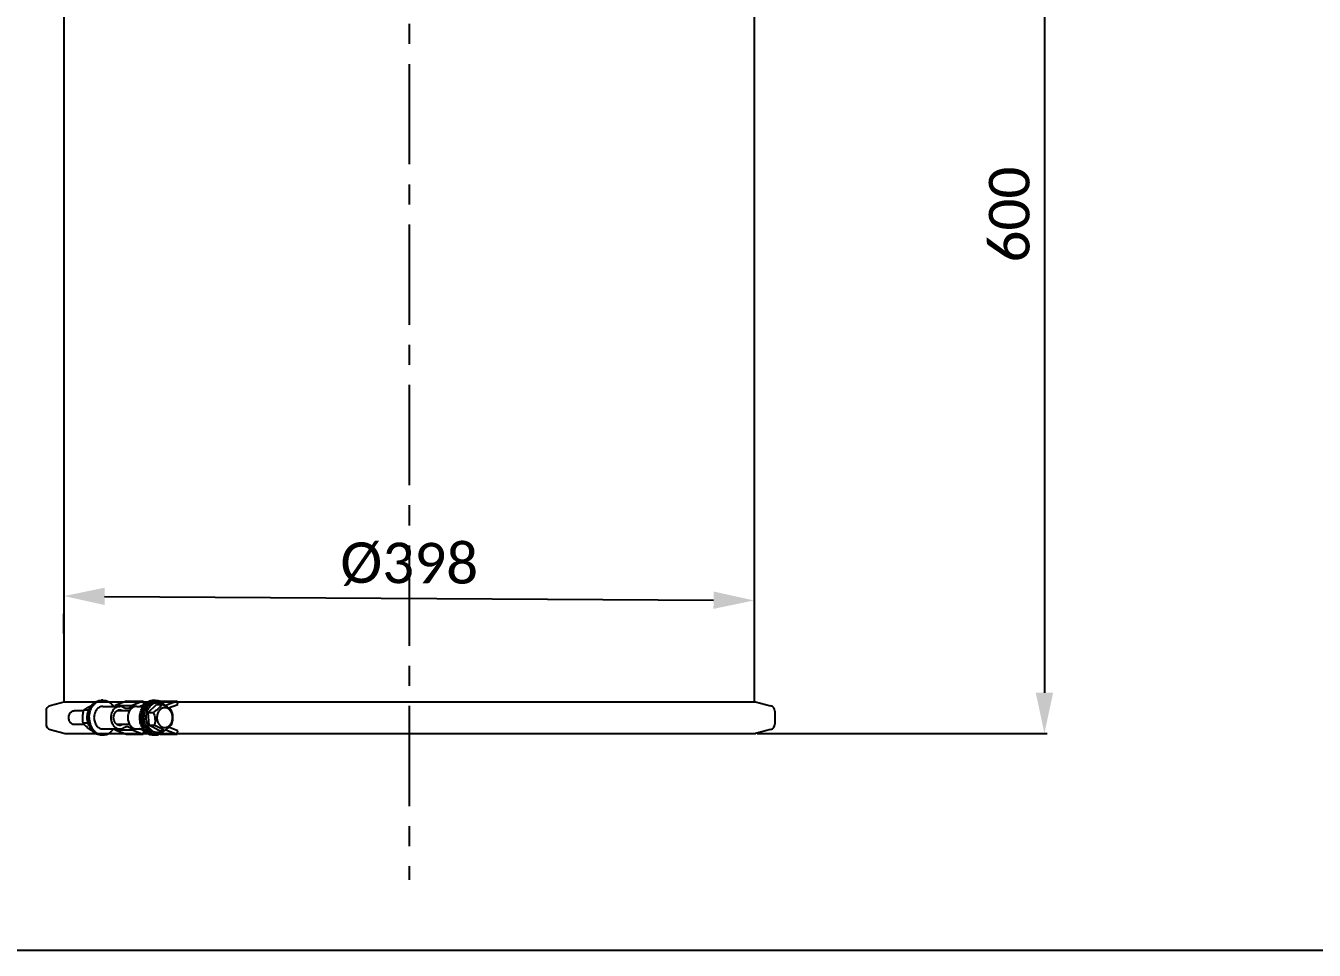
# Model space of a CAD drawing. Header units: millimetres. Extents: x 330 to 5284, y -2489 to 1657.
# Drawn here: x 754 to 1496, y -2483 to -1951 of the extents above; entities that cross this region are included whole.
import ezdxf

# ---------------------------------------------------------------- set-up
doc = ezdxf.new("R2010")
doc.units = ezdxf.units.MM
doc.header["$LTSCALE"] = 154
doc.header["$PDMODE"] = 3
doc.header["$PDSIZE"] = 8
doc.linetypes.add('CENTER', pattern=[0.6, 0.375, -0.075, 0.075, -0.075])
doc.layers.get('0').update_dxf_attribs({"linetype": 'CONTINUOUS'})
doc.layers.get('Defpoints').update_dxf_attribs({"linetype": 'CONTINUOUS'})
doc.layers.add('00_BUW_DATUM', color=7, linetype='CONTINUOUS')
doc.layers.add('02___PRT_ALL_AXES', color=7, linetype='CONTINUOUS')
doc.styles.get("Standard").update_dxf_attribs({"font": 'calibri.ttf'})
doc.dimstyles.new('DIMSTYLE_1', dxfattribs={"dimtxt": 23.333333, "dimasz": 23.333333, "dimexe": 1.5, "dimexo": 1, "dimgap": 0.875, "dimtad": 1, "dimdec": 0, "dimdsep": 46, "dimtxsty": 'Standard', "dimblk": '_FILLED', "dimblk1": '_FILLED', "dimblk2": '_FILLED', "dimcen": 0.09, "dimazin": 2, "dimtp": 0.01, "dimtm": 0.01, "dimtfac": 1, "dimtdec": 0, "dimtofl": 0, "dimtmove": 0, "dimatfit": 3, "dimldrblk": '_FILLED', "dimfxl": 1, "dimtolj": 1, "dimarcsym": 0})
doc.dimstyles.new('DIMSTYLE_5', dxfattribs={"dimtxt": 23.333333, "dimasz": 23.333333, "dimexe": 1.5, "dimexo": 1, "dimgap": 0.875, "dimtad": 1, "dimlfac": 0.15, "dimdsep": 46, "dimtxsty": 'Standard', "dimblk": '_FILLED', "dimblk1": '_FILLED', "dimblk2": '_FILLED', "dimcen": 0.09, "dimazin": 2, "dimtp": 0.01, "dimtm": 0.01, "dimtfac": 1, "dimtofl": 0, "dimtmove": 0, "dimatfit": 3, "dimldrblk": '_FILLED', "dimfxl": 1, "dimtolj": 1, "dimarcsym": 0})

# ---------------------------------------------------------------- blocks, each defined once
blk = doc.blocks.new('_FILLED')
at = {"color": 0, "linetype": 'ByBlock'}
blk.add_solid([(0, 0), (-1, 0.214), (-1, -0.214)], dxfattribs=at)
blk = doc.blocks.new('*D321')
at = {"color": 0, "lineweight": -2}
for p, q in [((1179, -1758.18), (1341.9, -1758.18)), ((1340.4, -1781.51), (1340.4, -2335.15)), ((1174.99, -2358.48), (1341.9, -2358.48))]:
    blk.add_line(p, q, dxfattribs=at)
at = {"layer": 'Defpoints', "color": 0}
for p in [(1178, -1758.18), (1173.99, -2358.48), (1340.4, -2358.48)]:
    blk.add_point(p, dxfattribs=at)
at = {"color": 0, "linetype": 'ByBlock', "lineweight": -2, "xscale": 23.3333333333, "yscale": 23.3333333333, "zscale": 23.3333333333}
for p, rotation in [((1340.4, -1758.18), 89.99999999999999), ((1340.4, -2358.48), 270)]:
    blk.add_blockref('_FILLED', p, dxfattribs=dict(at, rotation=rotation))
at = {"color": 0, "insert": (1308.42, -2059.73), "char_height": 23.3333, "attachment_point": 2, "rotation": 90, "line_spacing_factor": 0.9}
blk.add_mtext('\\A1;{\\A1;600}', dxfattribs=at)
blk = doc.blocks.new('*D323')
at = {"color": 0, "linetype": 'ByBlock', "lineweight": -2}
for p, q in [((1173.24, -2260.98), (1173.1, -2283.45)), ((775.51, -2301.06), (775.66, -2277.94)), ((798.98, -2279.59), (1149.77, -2281.8))]:
    blk.add_line(p, q, dxfattribs=at)
at = {"layer": 'Defpoints', "color": 0}
for p in [(1173.24, -2259.98), (1173.11, -2281.95), (775.51, -2302.06)]:
    blk.add_point(p, dxfattribs=at)
at = {"color": 0, "linetype": 'ByBlock', "lineweight": -2, "xscale": 23.3333333333, "yscale": 23.3333333333, "zscale": 23.3333333333}
for p, rotation in [((775.65, -2279.44), 179.6388969271), ((1173.11, -2281.95), 359.6388969271)]:
    blk.add_blockref('_FILLED', p, dxfattribs=dict(at, rotation=rotation))
at = {"color": 0, "insert": (974.58, -2248.71), "char_height": 23.333, "attachment_point": 2, "rotation": 359.6389, "line_spacing_factor": 0.9}
blk.add_mtext('\\A1;%%C398', dxfattribs=at)

msp = doc.modelspace()

# ---------------------------------------------------------------- linework, layer by layer
at = {"linetype": 'CENTER'}
msp.add_line((974.376, -1418.654), (974.376, -2442.861), dxfattribs=at)
for p, q in [((775.508, -1870.217), (775.508, -2340.378)), ((1173.245, -1870.217), (1173.245, -2340.378)), ((786.972, -2345.43), (781.509, -2345.43)), ((798.039, -2342.93), (807.763, -2342.93)), ((811.54, -2339.92), (805.083, -2342.383)), ((805.083, -2342.383), (814.807, -2342.383)), ((813.43, -2345.43), (806.156, -2345.43)), ((811.54, -2339.92), (821.264, -2339.92)), ((821.264, -2339.92), (814.807, -2342.383)), ((817.487, -2342.93), (821.184, -2342.93)), ((818.859, -2342.93), (821.716, -2341.84)), ((821.716, -2341.84), (821.264, -2339.92)), ((824.067, -2346.388), (828.885, -2341.963)), ((829.52, -2340.93), (828.426, -2340.93)), ((828.885, -2341.963), (831.916, -2341.963)), ((830.987, -2339.92), (830.744, -2340.012)), ((830.987, -2339.92), (840.711, -2339.92)), ((833.729, -2342.383), (834.255, -2342.383)), ((840.711, -2339.92), (834.255, -2342.383)), ((835.874, -2343.858), (841.164, -2341.84)), ((841.164, -2341.84), (840.711, -2339.92)), ((824.702, -2353.855), (824.067, -2346.388)), ((824.067, -2346.388), (827.098, -2346.388)), ((787.247, -2353.43), (781.509, -2353.43)), ((798.039, -2355.93), (807.763, -2355.93)), ((805.083, -2356.477), (814.807, -2356.477)), ((805.083, -2356.477), (811.54, -2358.94)), ((813.43, -2353.43), (806.156, -2353.43)), ((811.54, -2358.94), (821.264, -2358.94)), ((814.807, -2356.477), (821.264, -2358.94)), ((817.487, -2355.93), (821.178, -2355.93)), ((821.716, -2357.02), (818.859, -2355.93)), ((821.264, -2358.94), (821.716, -2357.02)), ((824.702, -2353.855), (827.733, -2353.855)), ((830.155, -2356.897), (824.702, -2353.855)), ((829.52, -2357.93), (828.426, -2357.93)), ((830.155, -2356.897), (833.185, -2356.897)), ((830.739, -2358.845), (830.987, -2358.94)), ((830.987, -2358.94), (840.711, -2358.94)), ((833.836, -2356.477), (834.255, -2356.477)), ((834.255, -2356.477), (840.711, -2358.94)), ((841.164, -2357.02), (835.854, -2354.994)), ((840.711, -2358.94), (841.164, -2357.02))]:
    msp.add_line(p, q)
at = {"color": 0, "linetype": 'Continuous'}
msp.add_line((329.797, -2483.375), (2726.995, -2483.375), dxfattribs=at)
for centre, radius, start, end in [((830.37, -2340.222), 4.445, 325.220633, 330.912457), ((819.282, -2352.079), 19.421, 20.465782, 21.363171), ((811.218, -2350.203), 16.913, 347.528922, 348.512913), ((826.701, -2350.92), 8.981, 317.388133, 320.439832), ((830.317, -2358.669), 4.507, 29.107339, 32.038589)]:
    msp.add_arc(centre, radius, start, end)
for points, knots in [([(778.881, -2351.677), (778.549, -2351.061), (778.186, -2349.646), (778.484, -2347.869), (779.156, -2346.671), (779.828, -2345.978), (780.631, -2345.533), (781.222, -2345.43), (781.509, -2345.43)], [0, 0, 0, 0, 0.264376, 0.5316024, 0.658784, 0.7785726, 0.8914155, 1, 1, 1, 1]), ([(788.98, -2349.43), (788.98, -2348.568), (789.184, -2346.867), (789.804, -2345.265), (790.21, -2344.537)], [0, 0, 0, 0, 0.508363, 1, 1, 1, 1]), ([(789.186, -2349.429), (789.187, -2348.138), (789.572, -2345.605), (791.02, -2342.795), (792.658, -2341.086), (794.042, -2340.145), (795.551, -2339.562), (796.607, -2339.43), (797.128, -2339.43)], [0, 0, 0, 0, 0.274998, 0.5356855, 0.6585206, 0.7759923, 0.8891877, 1, 1, 1, 1]), ([(798.039, -2342.93), (797.701, -2342.93), (797.014, -2343.016), (796.033, -2343.395), (795.134, -2344.007), (794.35, -2344.824), (793.709, -2345.816), (793.071, -2347.331), (792.878, -2348.59), (792.878, -2349.43)], [0, 0, 0, 0, 0.1106992, 0.22378, 0.3411331, 0.4638443, 0.592103, 0.7252814, 1, 1, 1, 1]), ([(807.763, -2342.93), (807.425, -2342.93), (806.738, -2343.016), (805.757, -2343.395), (804.858, -2344.007), (803.793, -2345.117), (802.852, -2346.946), (802.473, -2349.43), (802.852, -2351.914), (803.793, -2353.742), (804.858, -2354.853), (805.757, -2355.465), (806.738, -2355.844), (807.425, -2355.93), (807.763, -2355.93)], [0, 0, 0, 0, 0.0554057, 0.1120035, 0.1707395, 0.2321573, 0.3625014, 0.5, 0.6374986, 0.7678427, 0.8292605, 0.8879965, 0.9445943, 1, 1, 1, 1]), ([(807.764, -2353.93), (807.529, -2353.93), (807.054, -2353.87), (806.133, -2353.515), (805.125, -2352.636), (804.365, -2351.151), (804.1, -2349.43), (804.365, -2347.709), (805.125, -2346.224), (806.133, -2345.344), (807.054, -2344.989), (807.529, -2344.93), (807.764, -2344.93)], [0, 0, 0, 0, 0.0554793, 0.1121511, 0.2318035, 0.3623192, 0.5, 0.6376808, 0.7681965, 0.8878489, 0.9445207, 1, 1, 1, 1]), ([(805.083, -2342.383), (805.056, -2342.432), (804.946, -2342.622), (804.821, -2342.805), (804.72, -2342.935)], [0, 0, 0, 0, 0.2530895, 1, 1, 1, 1]), ([(810.239, -2343.726), (809.872, -2343.474), (809.077, -2343.071), (808.194, -2342.93), (807.763, -2342.93)], [0, 0, 0, 0, 0.5083419, 1, 1, 1, 1]), ([(807.764, -2344.93), (808.045, -2344.93), (808.619, -2345.017), (809.143, -2345.264), (809.387, -2345.421)], [0, 0, 0, 0, 0.4924673, 1, 1, 1, 1]), ([(811.927, -2344.269), (811.633, -2344.269), (811.031, -2344.173), (810.49, -2343.899), (810.239, -2343.726)], [0, 0, 0, 0, 0.491647, 1, 1, 1, 1]), ([(814.807, -2342.383), (814.65, -2342.665), (814.285, -2343.184), (813.585, -2343.795), (812.784, -2344.181), (812.208, -2344.269), (811.927, -2344.269)], [0, 0, 0, 0, 0.2688994, 0.5233878, 0.7653702, 1, 1, 1, 1]), ([(817.487, -2342.93), (817.148, -2342.93), (816.462, -2343.016), (815.481, -2343.395), (814.581, -2344.007), (813.516, -2345.117), (812.576, -2346.946), (812.196, -2349.43), (812.576, -2351.914), (813.516, -2353.742), (814.581, -2354.853), (815.481, -2355.465), (816.462, -2355.844), (817.148, -2355.93), (817.487, -2355.93)], [0, 0, 0, 0, 0.0554057, 0.1120035, 0.1707395, 0.2321573, 0.3625014, 0.5, 0.6374986, 0.7678427, 0.8292605, 0.8879965, 0.9445943, 1, 1, 1, 1]), ([(822.062, -2355.892), (821.563, -2355.15), (820.749, -2353.491), (820.146, -2350.766), (820.163, -2347.938), (820.801, -2345.223), (822.017, -2342.828), (823.726, -2340.938), (825.492, -2339.907), (826.987, -2339.498), (827.746, -2339.43), (828.122, -2339.43)], [0, 0, 0, 0, 0.1281816, 0.2617516, 0.3971945, 0.5305496, 0.6583535, 0.7785669, 0.8913848, 0.9460036, 1, 1, 1, 1]), ([(822.668, -2355.568), (822.027, -2354.615), (821.315, -2352.972), (820.899, -2350.651), (820.835, -2348.251), (821.309, -2345.884), (822.303, -2343.782), (823.264, -2342.422), (824.416, -2341.314), (825.72, -2340.499), (827.128, -2340.012), (828.589, -2339.873), (830.042, -2340.09), (831.432, -2340.653), (832.706, -2341.536), (833.432, -2342.298), (833.764, -2342.717)], [0, 0, 0, 0, 0.1321552, 0.2010429, 0.2705554, 0.4073567, 0.4733988, 0.5369383, 0.597759, 0.6560343, 0.7123517, 0.767655, 0.8230881, 0.8797681, 0.9385702, 1, 1, 1, 1]), ([(824.095, -2355.949), (823.391, -2355.208), (822.544, -2353.841), (821.904, -2351.82), (821.578, -2349.64), (821.805, -2346.893), (822.664, -2344.857), (823.249, -2343.976)], [0, 0, 0, 0, 0.2390546, 0.3655645, 0.4946429, 0.7526607, 1, 1, 1, 1]), ([(824.343, -2343.976), (823.757, -2344.857), (822.899, -2346.893), (822.672, -2349.64), (822.998, -2351.82), (823.638, -2353.841), (824.485, -2355.208), (825.189, -2355.949)], [0, 0, 0, 0, 0.2473393, 0.5053571, 0.6344355, 0.7609454, 1, 1, 1, 1]), ([(823.249, -2343.976), (823.556, -2343.513), (824.248, -2342.667), (825.516, -2341.685), (826.931, -2341.07), (827.934, -2340.93), (828.426, -2340.93)], [0, 0, 0, 0, 0.2668436, 0.5205726, 0.763402, 1, 1, 1, 1]), ([(829.52, -2340.93), (829.027, -2340.93), (828.024, -2341.07), (826.61, -2341.685), (825.342, -2342.667), (824.65, -2343.513), (824.343, -2343.976)], [0, 0, 0, 0, 0.2365976, 0.4794278, 0.733158, 1, 1, 1, 1]), ([(831.916, -2341.963), (831.702, -2342.337), (831.164, -2343.13), (830.083, -2344.262), (828.69, -2345.361), (827.645, -2346.048), (827.098, -2346.388)], [0, 0, 0, 0, 0.1960603, 0.4328037, 0.707593, 1, 1, 1, 1]), ([(828.122, -2339.43), (828.693, -2339.43), (829.856, -2339.59), (831.499, -2340.293), (832.976, -2341.417), (833.788, -2342.387), (834.149, -2342.918)], [0, 0, 0, 0, 0.2368869, 0.4798464, 0.7334651, 1, 1, 1, 1]), ([(837.395, -2346.229), (837.078, -2345.641), (836.271, -2344.601), (834.564, -2343.69), (832.67, -2343.709), (830.975, -2344.654), (829.74, -2346.293), (829.093, -2348.364), (829.105, -2350.578), (829.569, -2351.997), (829.91, -2352.631)], [0, 0, 0, 0, 0.1251935, 0.2399532, 0.3502493, 0.4653422, 0.590962, 0.7261776, 0.8650608, 1, 1, 1, 1]), ([(833.588, -2342.647), (833.303, -2342.376), (832.698, -2341.889), (831.689, -2341.341), (830.62, -2341.005), (829.884, -2340.93), (829.52, -2340.93)], [0, 0, 0, 0, 0.2608711, 0.5128725, 0.7582272, 1, 1, 1, 1]), ([(837.369, -2345.004), (836.742, -2344.403), (835.521, -2343.575), (833.64, -2342.663), (832.508, -2342.196), (831.916, -2341.963)], [0, 0, 0, 0, 0.4151754, 0.6957488, 1, 1, 1, 1]), ([(838.004, -2352.471), (838.261, -2351.303), (838.529, -2348.842), (837.909, -2346.445), (837.478, -2345.288)], [0, 0, 0, 0, 0.4922042, 1, 1, 1, 1]), ([(781.509, -2353.43), (781.251, -2353.43), (780.722, -2353.347), (779.724, -2352.859), (779.154, -2352.182), (778.881, -2351.677)], [0, 0, 0, 0, 0.2351953, 0.4779813, 1, 1, 1, 1]), ([(790.21, -2354.322), (789.803, -2353.595), (789.184, -2351.993), (788.98, -2350.291), (788.98, -2349.43)], [0, 0, 0, 0, 0.4916375, 1, 1, 1, 1]), ([(789.186, -2349.429), (789.186, -2350.721), (789.572, -2353.253), (791.019, -2356.064), (792.658, -2357.773), (794.042, -2358.714), (795.551, -2359.297), (796.607, -2359.43), (797.128, -2359.43)], [0, 0, 0, 0, 0.2749976, 0.5356865, 0.6585222, 0.7759939, 0.8891887, 1, 1, 1, 1]), ([(792.878, -2349.43), (792.878, -2350.269), (793.071, -2351.529), (793.709, -2353.044), (794.35, -2354.035), (795.134, -2354.853), (796.033, -2355.465), (797.014, -2355.844), (797.701, -2355.93), (798.039, -2355.93)], [0, 0, 0, 0, 0.2747186, 0.407897, 0.5361557, 0.6588669, 0.77622, 0.8893008, 1, 1, 1, 1]), ([(827.098, -2346.388), (827.546, -2347.534), (828.061, -2349.343), (828.086, -2351.793), (827.91, -2352.993), (827.793, -2353.571)], [0, 0, 0, 0, 0.5045014, 0.7579174, 1, 1, 1, 1]), ([(829.91, -2352.631), (830.227, -2353.218), (831.034, -2354.258), (832.741, -2355.169), (834.636, -2355.151), (836.33, -2354.206), (837.566, -2352.567), (838.212, -2350.495), (838.2, -2348.281), (837.737, -2346.863), (837.395, -2346.229)], [0, 0, 0, 0, 0.1251935, 0.2399532, 0.3502493, 0.4653422, 0.590962, 0.7261776, 0.8650608, 1, 1, 1, 1]), ([(833.185, -2356.897), (833.732, -2356.556), (834.777, -2355.87), (836.17, -2354.77), (837.251, -2353.639), (837.789, -2352.846), (838.004, -2352.471)], [0, 0, 0, 0, 0.2924111, 0.5671864, 0.8039389, 1, 1, 1, 1]), ([(804.72, -2355.925), (804.753, -2355.968), (804.885, -2356.145), (805.003, -2356.332), (805.083, -2356.477)], [0, 0, 0, 0, 0.2469613, 1, 1, 1, 1]), ([(807.763, -2355.93), (808.194, -2355.93), (809.077, -2355.788), (809.872, -2355.386), (810.239, -2355.133)], [0, 0, 0, 0, 0.4916581, 1, 1, 1, 1]), ([(809.387, -2353.438), (809.143, -2353.595), (808.619, -2353.843), (808.045, -2353.93), (807.764, -2353.93)], [0, 0, 0, 0, 0.5075327, 1, 1, 1, 1]), ([(810.239, -2355.133), (810.49, -2354.961), (811.031, -2354.687), (811.633, -2354.59), (811.927, -2354.59)], [0, 0, 0, 0, 0.508353, 1, 1, 1, 1]), ([(811.927, -2354.59), (812.208, -2354.59), (812.784, -2354.679), (813.585, -2355.065), (814.285, -2355.675), (814.65, -2356.195), (814.807, -2356.477)], [0, 0, 0, 0, 0.2346298, 0.4766122, 0.7311006, 1, 1, 1, 1]), ([(822.062, -2355.892), (822.423, -2356.429), (823.236, -2357.413), (824.721, -2358.554), (826.375, -2359.267), (827.547, -2359.43), (828.122, -2359.43)], [0, 0, 0, 0, 0.2666955, 0.5203718, 0.7632639, 1, 1, 1, 1]), ([(822.668, -2355.568), (822.973, -2356.021), (823.648, -2356.856), (824.859, -2357.867), (826.208, -2358.571), (827.643, -2358.938), (829.111, -2358.95), (830.55, -2358.607), (831.906, -2357.925), (832.704, -2357.277), (833.075, -2356.912)], [0, 0, 0, 0, 0.1349497, 0.2640494, 0.3880055, 0.5083779, 0.6274113, 0.7476177, 0.8712733, 1, 1, 1, 1]), ([(828.426, -2357.93), (828.034, -2357.93), (827.24, -2357.842), (826.094, -2357.452), (825.021, -2356.819), (824.389, -2356.259), (824.095, -2355.949)], [0, 0, 0, 0, 0.2406782, 0.4854717, 0.7378101, 1, 1, 1, 1]), ([(825.189, -2355.949), (825.483, -2356.259), (826.115, -2356.819), (827.187, -2357.452), (828.334, -2357.842), (829.128, -2357.93), (829.52, -2357.93)], [0, 0, 0, 0, 0.2621899, 0.5145283, 0.7593218, 1, 1, 1, 1]), ([(827.733, -2353.855), (828.325, -2354.088), (829.457, -2354.555), (831.338, -2355.467), (832.559, -2356.296), (833.185, -2356.897)], [0, 0, 0, 0, 0.3042557, 0.5848144, 1, 1, 1, 1]), ([(828.122, -2359.43), (828.594, -2359.43), (829.549, -2359.322), (830.926, -2358.843), (832.21, -2358.065), (832.962, -2357.38), (833.311, -2357.001)], [0, 0, 0, 0, 0.2403339, 0.4849519, 0.737405, 1, 1, 1, 1]), ([(829.52, -2357.93), (830.08, -2357.93), (831.224, -2357.747), (832.258, -2357.229), (832.735, -2356.904)], [0, 0, 0, 0, 0.491785, 1, 1, 1, 1])]:
    msp.add_open_spline(points, degree=3, knots=knots)
at = {"layer": '00_BUW_DATUM'}
for p, q in [((789.871, -2345.213), (787.02, -2345.213)), ((798.039, -2339.43), (797.128, -2339.43)), ((827.211, -2339.43), (828.122, -2339.43)), ((789.5, -2352.698), (786.585, -2352.698)), ((791.87, -2356.915), (791.515, -2356.915)), ((798.039, -2359.43), (797.128, -2359.43)), ((827.211, -2359.43), (828.122, -2359.43))]:
    msp.add_line(p, q, dxfattribs=at)
for centre, start, end in [((798.041, -2345.769), 90.013185, 98.212976), ((798.041, -2353.091), 261.787138, 269.986807)]:
    msp.add_arc(centre, 6.339, start, end, dxfattribs=at)
for points, knots in [([(786.449, -2348.955), (786.486, -2348.322), (786.626, -2347.064), (786.876, -2345.825), (787.02, -2345.213)], [0, 0, 0, 0, 0.5020927, 1, 1, 1, 1]), ([(787.02, -2345.213), (787.367, -2344.932), (788.125, -2344.359), (788.921, -2343.84), (789.35, -2343.578)], [0, 0, 0, 0, 0.4706904, 1, 1, 1, 1]), ([(789.35, -2343.578), (789.519, -2343.475), (790.233, -2343.052), (790.966, -2342.659), (791.528, -2342.372)], [0, 0, 0, 0, 0.2392147, 1, 1, 1, 1]), ([(790.098, -2349.429), (790.098, -2348.229), (790.432, -2345.87), (791.685, -2343.209), (793.117, -2341.512), (794.339, -2340.519), (795.688, -2339.819), (796.653, -2339.564), (797.135, -2339.495)], [0, 0, 0, 0, 0.2728678, 0.5333606, 0.656861, 0.7752722, 0.8892145, 1, 1, 1, 1]), ([(798.039, -2339.43), (798.611, -2339.43), (799.776, -2339.59), (801.421, -2340.295), (802.899, -2341.422), (803.711, -2342.395), (804.073, -2342.927)], [0, 0, 0, 0, 0.2368609, 0.4798099, 0.7334457, 1, 1, 1, 1]), ([(821.15, -2355.892), (820.651, -2355.15), (819.838, -2353.491), (819.234, -2350.766), (819.251, -2347.938), (819.89, -2345.223), (821.105, -2342.828), (822.814, -2340.938), (824.58, -2339.907), (826.076, -2339.498), (826.834, -2339.43), (827.211, -2339.43)], [0, 0, 0, 0, 0.1281816, 0.2617517, 0.3971947, 0.5305499, 0.6583537, 0.7785671, 0.8913848, 0.9460035, 1, 1, 1, 1]), ([(786.585, -2352.698), (786.512, -2352.083), (786.406, -2350.837), (786.413, -2349.585), (786.449, -2348.955)], [0, 0, 0, 0, 0.4954049, 1, 1, 1, 1]), ([(788.697, -2354.807), (788.3, -2354.467), (787.567, -2353.791), (786.892, -2353.057), (786.585, -2352.698)], [0, 0, 0, 0, 0.5250988, 1, 1, 1, 1]), ([(790.098, -2349.429), (790.098, -2350.629), (790.432, -2352.988), (791.685, -2355.65), (793.117, -2357.347), (794.339, -2358.341), (795.688, -2359.04), (796.653, -2359.295), (797.135, -2359.365)], [0, 0, 0, 0, 0.2728673, 0.5333615, 0.6568624, 0.7752736, 0.8892154, 1, 1, 1, 1]), ([(791.515, -2356.915), (791.263, -2356.745), (790.297, -2356.08), (789.358, -2355.372), (788.697, -2354.807)], [0, 0, 0, 0, 0.2591966, 1, 1, 1, 1]), ([(798.039, -2359.43), (798.611, -2359.43), (799.776, -2359.269), (801.421, -2358.565), (802.899, -2357.437), (803.711, -2356.465), (804.073, -2355.932)], [0, 0, 0, 0, 0.236861, 0.47981, 0.7334458, 1, 1, 1, 1]), ([(821.15, -2355.892), (821.512, -2356.429), (822.325, -2357.413), (823.809, -2358.554), (825.464, -2359.267), (826.635, -2359.43), (827.211, -2359.43)], [0, 0, 0, 0, 0.266689, 0.5203714, 0.7632639, 1, 1, 1, 1])]:
    msp.add_open_spline(points, degree=3, knots=knots, dxfattribs=at)
at = {"layer": '02___PRT_ALL_AXES'}
for p, q in [((776.344, -2340.378), (767.652, -2342.573)), ((775.508, -2340.378), (1173.988, -2340.378)), ((776.344, -2340.378), (793.763, -2340.378)), ((801.398, -2340.378), (810.338, -2340.378)), ((819.146, -2342.93), (821.799, -2342.113)), ((821.372, -2340.378), (822.071, -2340.378)), ((821.419, -2340.579), (822.071, -2340.378)), ((822.316, -2341.559), (822.071, -2340.378)), ((1173.988, -2340.378), (1182.68, -2342.573)), ((765.235, -2345.676), (765.235, -2353.184)), ((1185.096, -2345.676), (1185.096, -2353.184)), ((767.652, -2356.286), (776.344, -2358.481)), ((776.344, -2358.481), (793.763, -2358.481)), ((776.344, -2358.481), (1173.988, -2358.481)), ((801.398, -2358.481), (810.338, -2358.481)), ((821.812, -2356.751), (819.146, -2355.93)), ((821.372, -2358.481), (823.847, -2358.481)), ((822.071, -2358.481), (821.419, -2358.28)), ((822.317, -2357.295), (822.071, -2358.481)), ((1182.68, -2356.286), (1173.988, -2358.481))]:
    msp.add_line(p, q, dxfattribs=at)
for centre, start, end in [((768.435, -2345.676), 104.172338, 180), ((1181.896, -2345.676), 0, 75.827662), ((768.435, -2353.184), 180, 255.827662), ((1181.896, -2353.184), 284.172338, 0)]:
    msp.add_arc(centre, 3.2, start, end, dxfattribs=at)

# ---------------------------------------------------------------- dimensions: what is measured, and where the dimension line sits
dim = msp.add_linear_dim(base=(1340.403, -2358.481), p1=(1178.003, -1758.179), p2=(1173.988, -2358.481), angle=270, text='{\\A1;<>}', dimstyle='DIMSTYLE_1', override={"dimtxsty": 'Standard'})
dim.commit()
dim.dimension.update_dxf_attribs({"geometry": '*D321', "text_midpoint": (1340.403, -2059.729), "dimtype": 160})
at = {"linetype": 'ByBlock'}
dim = msp.add_linear_dim(base=(1173.106, -2281.946), p1=(775.508, -2302.06), p2=(1173.245, -2259.978), angle=359.638897, text='%%C398', dimstyle='DIMSTYLE_5', override={"dimtxsty": 'Standard'}, dxfattribs=at)
dim.commit()
dim.dimension.update_dxf_attribs({"geometry": '*D323', "text_midpoint": (974.376, -2280.693), "dimtype": 160})

doc.saveas('drawing.dxf')
